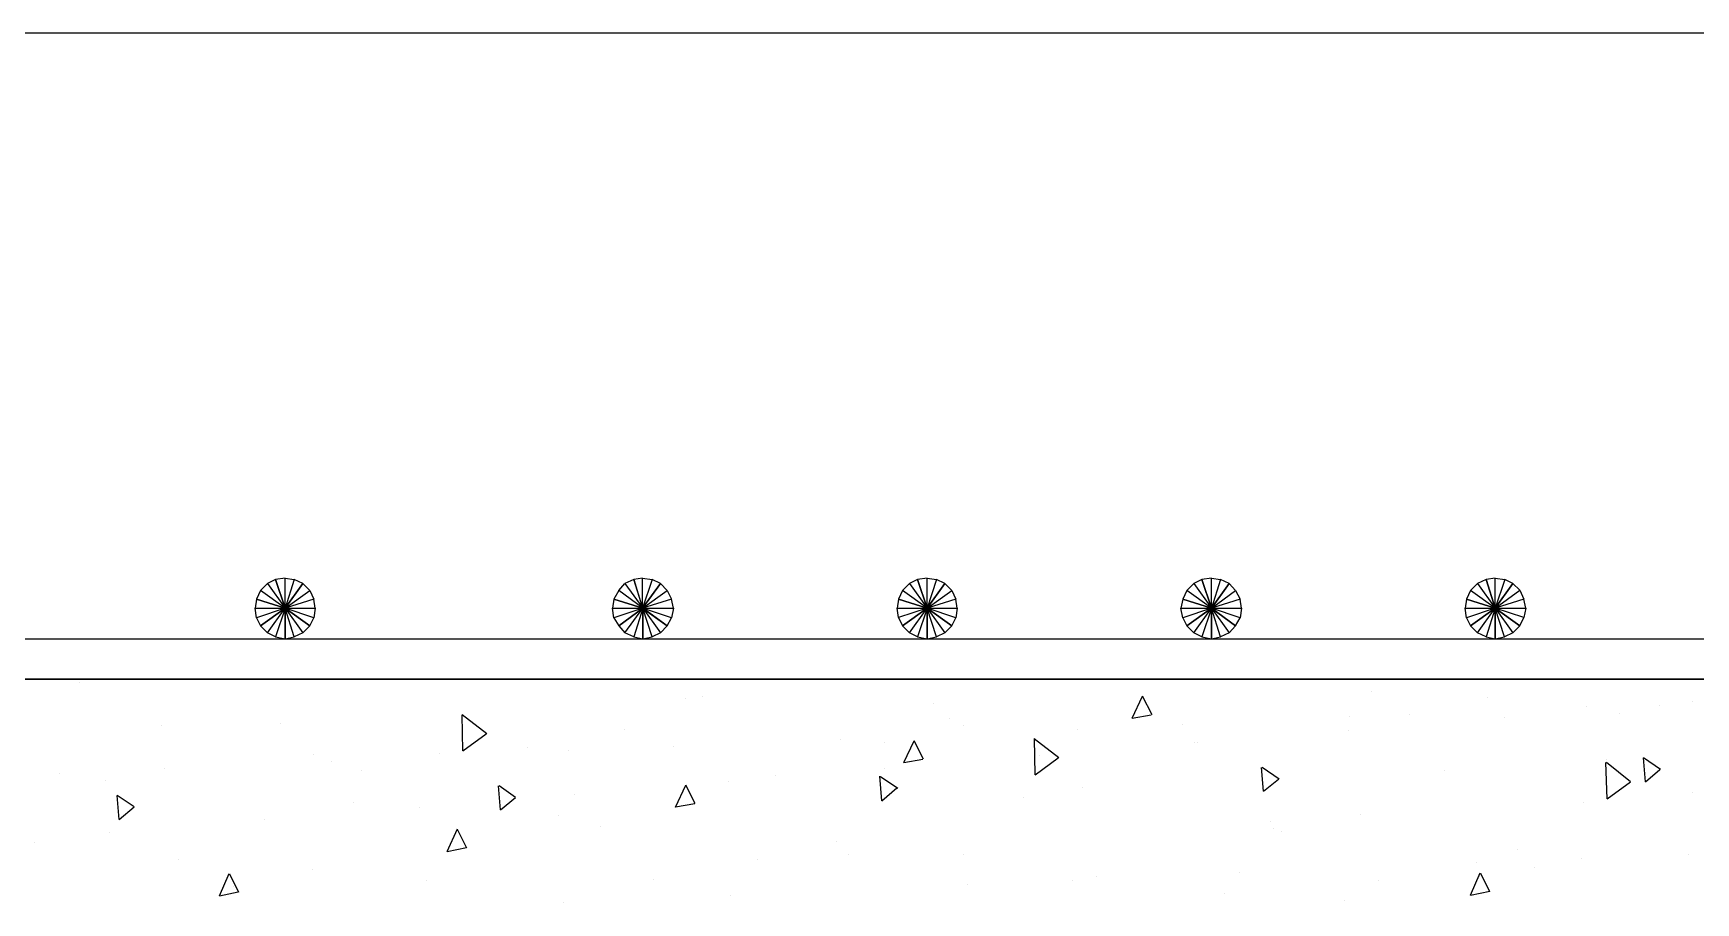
# Model space of a CAD drawing. Header units: millimetres. Extents: x -23396 to 106750, y 116 to 66281.
# Drawn here: x 91189 to 96337, y 58502 to 61195 of the extents above; entities that cross this region are included whole.
import ezdxf

# ---------------------------------------------------------------- set-up
doc = ezdxf.new("R2010")
doc.units = ezdxf.units.MM

# ---------------------------------------------------------------- blocks, each defined once
blk = doc.blocks.new('upn st')
at = {"color": 0}
for p, q in [((7892.818, -941.22), (5442.568, -941.22)), ((6028.068, -1286.24), (6025.498, -1291.71)), ((6028.068, -1286.24), (6025.498, -1291.71)), ((6028.068, -1286.24), (6032.298, -1282.01)), ((6028.068, -1286.24), (6032.298, -1282.01)), ((6043.308, -1297.25), (6028.068, -1286.24)), ((6043.308, -1297.25), (6028.068, -1286.24)), ((6043.308, -1297.25), (6028.068, -1286.24)), ((6043.308, -1297.25), (6028.068, -1286.24)), ((6037.348, -1279.47), (6032.298, -1282.01)), ((6037.348, -1279.47), (6032.298, -1282.01)), ((6032.298, -1282.01), (6043.308, -1297.25)), ((6032.298, -1282.01), (6043.308, -1297.25)), ((6032.298, -1282.01), (6043.308, -1297.25)), ((6032.298, -1282.01), (6043.308, -1297.25)), ((6043.278, -1278.62), (6037.308, -1279.5)), ((6043.278, -1278.62), (6037.308, -1279.5)), ((6037.308, -1279.5), (6043.278, -1297.25)), ((6043.308, -1297.25), (6037.348, -1279.47)), ((6043.308, -1297.25), (6037.348, -1279.47)), ((6043.278, -1297.25), (6043.278, -1278.62)), ((6043.278, -1278.62), (6048.778, -1279.5)), ((6043.278, -1297.25), (6043.278, -1278.62)), ((6043.278, -1297.25), (6043.278, -1278.62)), ((6043.278, -1278.62), (6048.778, -1279.5)), ((6043.278, -1297.25), (6043.278, -1278.62)), ((6048.778, -1279.5), (6043.278, -1297.25)), ((6048.778, -1279.5), (6043.278, -1297.25)), ((6048.778, -1279.5), (6043.278, -1297.25)), ((6048.778, -1279.5), (6043.278, -1297.25)), ((6043.278, -1297.25), (6054.278, -1282.01)), ((6043.278, -1297.25), (6054.278, -1282.01)), ((6054.318, -1282.01), (6043.308, -1297.21)), ((6043.308, -1297.21), (6058.548, -1286.24)), ((6043.308, -1297.21), (6058.548, -1286.24)), ((6043.308, -1297.21), (6058.548, -1286.24)), ((6043.308, -1297.21), (6058.548, -1286.24)), ((6054.278, -1282.01), (6048.778, -1279.5)), ((6054.278, -1282.01), (6048.778, -1279.5)), ((6058.548, -1286.24), (6054.318, -1282.01)), ((6058.548, -1286.24), (6054.318, -1282.01)), ((6058.548, -1286.24), (6061.088, -1291.74)), ((6058.548, -1286.24), (6061.088, -1291.74)), ((6249.858, -1286.24), (6246.898, -1291.78)), ((6249.858, -1286.24), (6246.898, -1291.78)), ((6249.858, -1286.24), (6253.668, -1282.01)), ((6249.858, -1286.24), (6253.668, -1282.01)), ((6264.678, -1297.25), (6249.858, -1286.24)), ((6264.678, -1297.25), (6249.858, -1286.24)), ((6264.678, -1297.25), (6249.858, -1286.24)), ((6264.678, -1297.25), (6249.858, -1286.24)), ((6259.138, -1279.47), (6253.668, -1282.01)), ((6259.138, -1279.47), (6253.668, -1282.01)), ((6253.668, -1282.01), (6264.678, -1297.25)), ((6253.668, -1282.01), (6264.678, -1297.25)), ((6253.668, -1282.01), (6264.678, -1297.25)), ((6253.668, -1282.01), (6264.678, -1297.25)), ((6264.638, -1278.62), (6259.138, -1279.5)), ((6264.638, -1278.62), (6259.138, -1279.5)), ((6264.678, -1297.25), (6259.138, -1279.47)), ((6264.678, -1297.25), (6259.138, -1279.47)), ((6259.138, -1279.5), (6264.638, -1297.28)), ((6264.638, -1297.28), (6264.638, -1278.62)), ((6264.638, -1278.62), (6270.608, -1279.5)), ((6264.638, -1297.28), (6264.638, -1278.62)), ((6264.638, -1297.28), (6264.638, -1278.62)), ((6264.638, -1278.62), (6270.608, -1279.5)), ((6264.638, -1297.28), (6264.638, -1278.62)), ((6270.608, -1279.5), (6264.638, -1297.28)), ((6270.608, -1279.5), (6264.638, -1297.28)), ((6270.608, -1279.5), (6264.638, -1297.28)), ((6270.608, -1279.5), (6264.638, -1297.28)), ((6275.688, -1282.01), (6264.638, -1297.25)), ((6264.638, -1297.28), (6275.648, -1282.01)), ((6264.638, -1297.28), (6275.648, -1282.01)), ((6264.638, -1297.25), (6279.878, -1286.24)), ((6264.638, -1297.25), (6279.878, -1286.24)), ((6264.638, -1297.25), (6279.878, -1286.24)), ((6264.638, -1297.25), (6279.878, -1286.24)), ((6275.648, -1282.01), (6270.608, -1279.5)), ((6275.648, -1282.01), (6270.608, -1279.5)), ((6279.878, -1286.24), (6275.688, -1282.01)), ((6279.878, -1286.24), (6275.688, -1282.01)), ((6279.878, -1286.24), (6282.418, -1291.74)), ((6279.878, -1286.24), (6282.418, -1291.74)), ((6425.578, -1286.24), (6423.038, -1291.71)), ((6425.578, -1286.24), (6423.038, -1291.71)), ((6425.578, -1286.24), (6429.808, -1282.01)), ((6425.578, -1286.24), (6429.808, -1282.01)), ((6440.818, -1297.21), (6425.578, -1286.24)), ((6440.818, -1297.21), (6425.578, -1286.24)), ((6440.818, -1297.21), (6425.578, -1286.24)), ((6440.818, -1297.21), (6425.578, -1286.24)), ((6434.888, -1279.43), (6429.808, -1282.01)), ((6434.888, -1279.43), (6429.808, -1282.01)), ((6429.808, -1282.01), (6440.818, -1297.21)), ((6429.808, -1282.01), (6440.818, -1297.21)), ((6429.808, -1282.01), (6440.818, -1297.21)), ((6429.808, -1282.01), (6440.818, -1297.21)), ((6440.788, -1278.62), (6434.858, -1279.5)), ((6440.788, -1278.62), (6434.858, -1279.5)), ((6434.858, -1279.5), (6440.788, -1297.25)), ((6440.818, -1297.21), (6434.888, -1279.43)), ((6440.818, -1297.21), (6434.888, -1279.43)), ((6440.788, -1297.25), (6440.788, -1278.62)), ((6440.788, -1278.62), (6446.708, -1279.5)), ((6440.788, -1297.25), (6440.788, -1278.62)), ((6440.788, -1297.25), (6440.788, -1278.62)), ((6440.788, -1278.62), (6446.708, -1279.5)), ((6440.788, -1297.25), (6440.788, -1278.62)), ((6446.708, -1279.5), (6440.788, -1297.25)), ((6446.708, -1279.5), (6440.788, -1297.25)), ((6446.708, -1279.5), (6440.788, -1297.25)), ((6446.708, -1279.5), (6440.788, -1297.25)), ((6440.788, -1297.25), (6451.788, -1282.01)), ((6440.788, -1297.25), (6451.788, -1282.01)), ((6451.828, -1281.97), (6440.818, -1297.25)), ((6440.818, -1297.25), (6456.028, -1286.24)), ((6440.818, -1297.25), (6456.028, -1286.24)), ((6440.818, -1297.25), (6456.028, -1286.24)), ((6440.818, -1297.25), (6456.028, -1286.24)), ((6451.788, -1282.01), (6446.708, -1279.5)), ((6451.788, -1282.01), (6446.708, -1279.5)), ((6456.028, -1286.24), (6451.828, -1281.97)), ((6456.028, -1286.24), (6451.828, -1281.97)), ((6456.028, -1286.24), (6458.598, -1291.71)), ((6456.028, -1286.24), (6458.598, -1291.71)), ((6601.648, -1286.28), (6599.108, -1291.78)), ((6601.648, -1286.28), (6599.108, -1291.78)), ((6601.648, -1286.28), (6605.888, -1282.01)), ((6601.648, -1286.28), (6605.888, -1282.01)), ((6616.888, -1297.25), (6601.648, -1286.28)), ((6616.888, -1297.25), (6601.648, -1286.28)), ((6616.888, -1297.25), (6601.648, -1286.28)), ((6616.888, -1297.25), (6601.648, -1286.28)), ((6610.968, -1279.5), (6605.888, -1282.01)), ((6610.968, -1279.5), (6605.888, -1282.01)), ((6605.888, -1282.01), (6616.888, -1297.25)), ((6605.888, -1282.01), (6616.888, -1297.25)), ((6605.888, -1282.01), (6616.888, -1297.25)), ((6605.888, -1282.01), (6616.888, -1297.25)), ((6616.888, -1297.25), (6610.968, -1279.5)), ((6616.888, -1297.25), (6610.968, -1279.5)), ((6616.888, -1278.62), (6610.998, -1279.43)), ((6616.888, -1278.62), (6610.998, -1279.43)), ((6610.998, -1279.43), (6616.888, -1297.25)), ((6616.888, -1297.25), (6616.888, -1278.62)), ((6616.888, -1278.62), (6622.428, -1279.43)), ((6616.888, -1297.25), (6616.888, -1278.62)), ((6616.888, -1297.25), (6616.888, -1278.62)), ((6616.888, -1278.62), (6622.428, -1279.43)), ((6616.888, -1297.25), (6616.888, -1278.62)), ((6622.428, -1279.43), (6616.888, -1297.25)), ((6622.428, -1279.43), (6616.888, -1297.25)), ((6622.428, -1279.43), (6616.888, -1297.25)), ((6622.428, -1279.43), (6616.888, -1297.25)), ((6627.898, -1282.01), (6616.888, -1297.25)), ((6616.888, -1297.25), (6627.898, -1282.01)), ((6616.888, -1297.25), (6627.898, -1282.01)), ((6616.888, -1297.25), (6631.708, -1286.28)), ((6616.888, -1297.25), (6631.708, -1286.28)), ((6616.888, -1297.25), (6631.708, -1286.28)), ((6616.888, -1297.25), (6631.708, -1286.28)), ((6627.898, -1282.01), (6622.428, -1279.43)), ((6627.898, -1282.01), (6622.428, -1279.43)), ((6631.708, -1286.28), (6627.898, -1282.01)), ((6631.708, -1286.28), (6627.898, -1282.01)), ((6631.708, -1286.28), (6634.638, -1291.74)), ((6631.708, -1286.28), (6634.638, -1291.74)), ((6777.298, -1286.24), (6774.798, -1291.78)), ((6777.298, -1286.24), (6774.798, -1291.78)), ((6777.298, -1286.24), (6781.568, -1282.04)), ((6777.298, -1286.24), (6781.568, -1282.04)), ((6792.538, -1297.28), (6777.298, -1286.24)), ((6792.538, -1297.28), (6777.298, -1286.24)), ((6792.538, -1297.28), (6777.298, -1286.24)), ((6792.538, -1297.28), (6777.298, -1286.24)), ((6787.038, -1279.47), (6781.568, -1282.04)), ((6787.038, -1279.47), (6781.568, -1282.04)), ((6781.568, -1282.04), (6792.538, -1297.28)), ((6781.568, -1282.04), (6792.538, -1297.28)), ((6781.568, -1282.04), (6792.538, -1297.28)), ((6781.568, -1282.04), (6792.538, -1297.28)), ((6792.538, -1297.28), (6787.038, -1279.47)), ((6792.538, -1297.28), (6787.038, -1279.47)), ((6792.578, -1278.62), (6787.108, -1279.47)), ((6792.578, -1278.62), (6787.108, -1279.47)), ((6787.108, -1279.47), (6792.578, -1297.21)), ((6792.578, -1297.21), (6792.578, -1278.62)), ((6792.578, -1278.62), (6798.538, -1279.47)), ((6792.578, -1297.21), (6792.578, -1278.62)), ((6792.578, -1297.21), (6792.578, -1278.62)), ((6792.578, -1278.62), (6798.538, -1279.47)), ((6792.578, -1297.21), (6792.578, -1278.62)), ((6798.538, -1279.47), (6792.578, -1297.21)), ((6798.538, -1279.47), (6792.578, -1297.21)), ((6798.538, -1279.47), (6792.578, -1297.21)), ((6798.538, -1279.47), (6792.578, -1297.21)), ((6792.578, -1297.21), (6803.578, -1282.01)), ((6792.578, -1297.21), (6803.578, -1282.01)), ((6803.618, -1282.01), (6792.608, -1297.25)), ((6792.608, -1297.25), (6807.848, -1286.21)), ((6792.608, -1297.25), (6807.848, -1286.21)), ((6792.608, -1297.25), (6807.848, -1286.21)), ((6792.608, -1297.25), (6807.848, -1286.21)), ((6803.578, -1282.01), (6798.538, -1279.47)), ((6803.578, -1282.01), (6798.538, -1279.47)), ((6807.848, -1286.21), (6803.618, -1282.01)), ((6807.848, -1286.21), (6803.618, -1282.01)), ((6807.848, -1286.21), (6810.388, -1291.74)), ((6807.848, -1286.21), (6810.388, -1291.74)), ((6025.498, -1291.71), (6024.648, -1297.25)), ((6025.498, -1291.71), (6024.648, -1297.25)), ((6025.498, -1291.71), (6043.308, -1297.25)), ((6043.308, -1297.25), (6025.498, -1291.71)), ((6043.308, -1297.25), (6025.498, -1291.71)), ((6061.088, -1291.74), (6043.308, -1297.21)), ((6061.088, -1291.74), (6043.308, -1297.21)), ((6061.088, -1291.74), (6043.308, -1297.21)), ((6061.088, -1291.74), (6043.308, -1297.21)), ((6061.938, -1297.21), (6061.088, -1291.74)), ((6061.938, -1297.21), (6061.088, -1291.74)), ((6246.898, -1291.78), (6246.048, -1297.25)), ((6246.898, -1291.78), (6246.048, -1297.25)), ((6246.898, -1291.78), (6264.678, -1297.25)), ((6264.678, -1297.25), (6246.898, -1291.78)), ((6264.678, -1297.25), (6246.898, -1291.78)), ((6282.418, -1291.74), (6264.638, -1297.25)), ((6282.418, -1291.74), (6264.638, -1297.25)), ((6282.418, -1291.74), (6264.638, -1297.25)), ((6282.418, -1291.74), (6264.638, -1297.25)), ((6283.688, -1297.25), (6282.418, -1291.74)), ((6283.688, -1297.25), (6282.418, -1291.74)), ((6423.038, -1291.71), (6422.188, -1297.21)), ((6423.038, -1291.71), (6422.188, -1297.21)), ((6423.038, -1291.71), (6440.818, -1297.21)), ((6440.818, -1297.21), (6423.038, -1291.71)), ((6440.818, -1297.21), (6423.038, -1291.71)), ((6458.598, -1291.71), (6440.818, -1297.25)), ((6458.598, -1291.71), (6440.818, -1297.25)), ((6458.598, -1291.71), (6440.818, -1297.25)), ((6458.598, -1291.71), (6440.818, -1297.25)), ((6459.448, -1297.25), (6458.598, -1291.71)), ((6459.448, -1297.25), (6458.598, -1291.71)), ((6599.108, -1291.78), (6597.838, -1297.25)), ((6599.108, -1291.78), (6597.838, -1297.25)), ((6599.108, -1291.78), (6616.888, -1297.25)), ((6616.888, -1297.25), (6599.108, -1291.78)), ((6616.888, -1297.25), (6599.108, -1291.78)), ((6634.638, -1291.74), (6616.888, -1297.25)), ((6634.638, -1291.74), (6616.888, -1297.25)), ((6634.638, -1291.74), (6616.888, -1297.25)), ((6634.638, -1291.74), (6616.888, -1297.25)), ((6635.518, -1297.25), (6634.638, -1291.74)), ((6635.518, -1297.25), (6634.638, -1291.74)), ((6774.798, -1291.78), (6773.948, -1297.28)), ((6774.798, -1291.78), (6773.948, -1297.28)), ((6774.798, -1291.78), (6792.538, -1297.28)), ((6792.538, -1297.28), (6774.798, -1291.78)), ((6792.538, -1297.28), (6774.798, -1291.78)), ((6810.388, -1291.74), (6792.608, -1297.25)), ((6810.388, -1291.74), (6792.608, -1297.25)), ((6810.388, -1291.74), (6792.608, -1297.25)), ((6810.388, -1291.74), (6792.608, -1297.25)), ((6811.628, -1297.25), (6810.388, -1291.74)), ((6811.628, -1297.25), (6810.388, -1291.74)), ((6024.648, -1297.25), (6043.308, -1297.25)), ((6024.648, -1297.25), (6043.308, -1297.25)), ((6025.498, -1303.17), (6024.648, -1297.25)), ((6024.648, -1297.25), (6043.308, -1297.25)), ((6024.648, -1297.25), (6043.308, -1297.25)), ((6025.498, -1303.17), (6024.648, -1297.25)), ((6043.308, -1297.25), (6025.498, -1303.17)), ((6043.308, -1297.25), (6025.498, -1303.17)), ((6043.308, -1297.25), (6025.498, -1303.17)), ((6043.308, -1297.25), (6025.498, -1303.17)), ((6025.498, -1303.17), (6028.068, -1308.22)), ((6025.498, -1303.17), (6028.068, -1308.22)), ((6028.068, -1308.22), (6043.308, -1297.25)), ((6043.308, -1297.25), (6028.068, -1308.22)), ((6043.308, -1297.25), (6028.068, -1308.22)), ((6032.298, -1312.45), (6043.308, -1297.25)), ((6032.298, -1312.45), (6043.308, -1297.25)), ((6032.298, -1312.45), (6043.308, -1297.25)), ((6032.298, -1312.45), (6043.308, -1297.25)), ((6043.308, -1297.25), (6037.348, -1315.03)), ((6043.308, -1297.25), (6037.348, -1315.03)), ((6043.308, -1297.25), (6037.348, -1315.03)), ((6043.308, -1297.25), (6037.348, -1315.03)), ((6043.308, -1297.21), (6061.938, -1297.21)), ((6043.308, -1297.21), (6061.938, -1297.21)), ((6061.088, -1303.17), (6043.308, -1297.21)), ((6043.308, -1297.21), (6058.548, -1308.25)), ((6061.088, -1303.17), (6043.308, -1297.21)), ((6043.308, -1297.21), (6061.938, -1297.21)), ((6061.088, -1303.17), (6043.308, -1297.21)), ((6043.308, -1297.21), (6058.548, -1308.25)), ((6061.088, -1303.17), (6043.308, -1297.21)), ((6043.308, -1297.21), (6061.938, -1297.21)), ((6043.308, -1316.3), (6043.308, -1297.25)), ((6048.778, -1315.03), (6043.308, -1297.25)), ((6043.308, -1297.25), (6043.308, -1316.3)), ((6048.778, -1315.03), (6043.308, -1297.25)), ((6043.308, -1297.25), (6054.278, -1312.45)), ((6043.308, -1297.25), (6054.278, -1312.45)), ((6048.778, -1315.03), (6043.308, -1297.25)), ((6043.308, -1297.25), (6043.308, -1316.3)), ((6048.778, -1315.03), (6043.308, -1297.25)), ((6043.308, -1297.25), (6054.278, -1312.45)), ((6043.308, -1297.25), (6054.278, -1312.45)), ((6058.518, -1308.25), (6043.308, -1297.25)), ((6058.548, -1308.25), (6061.088, -1303.17)), ((6058.548, -1308.25), (6061.088, -1303.17)), ((6061.938, -1297.21), (6061.088, -1303.17)), ((6246.048, -1297.25), (6264.678, -1297.25)), ((6246.048, -1297.25), (6264.678, -1297.25)), ((6246.898, -1303.17), (6246.048, -1297.25)), ((6246.048, -1297.25), (6264.678, -1297.25)), ((6246.048, -1297.25), (6264.678, -1297.25)), ((6246.898, -1303.17), (6246.048, -1297.25)), ((6264.678, -1297.25), (6246.898, -1303.17)), ((6264.678, -1297.25), (6246.898, -1303.17)), ((6264.678, -1297.25), (6246.898, -1303.17)), ((6264.678, -1297.25), (6246.898, -1303.17)), ((6246.898, -1303.17), (6249.858, -1308.25)), ((6246.898, -1303.17), (6249.858, -1308.25)), ((6249.858, -1308.25), (6264.678, -1297.25)), ((6264.678, -1297.25), (6249.858, -1308.25)), ((6264.678, -1297.25), (6249.858, -1308.25)), ((6253.668, -1312.49), (6264.678, -1297.25)), ((6253.668, -1312.49), (6264.678, -1297.25)), ((6253.668, -1312.49), (6264.678, -1297.25)), ((6253.668, -1312.49), (6264.678, -1297.25)), ((6264.678, -1297.25), (6259.138, -1315.03)), ((6264.678, -1297.25), (6259.138, -1315.03)), ((6264.678, -1297.25), (6259.138, -1315.03)), ((6264.678, -1297.25), (6259.138, -1315.03)), ((6264.638, -1297.25), (6283.688, -1297.25)), ((6264.638, -1297.25), (6283.688, -1297.25)), ((6282.418, -1303.17), (6264.638, -1297.25)), ((6264.638, -1297.25), (6279.878, -1308.29)), ((6282.418, -1303.17), (6264.638, -1297.25)), ((6264.638, -1297.25), (6283.688, -1297.25)), ((6282.418, -1303.17), (6264.638, -1297.25)), ((6264.638, -1297.25), (6279.878, -1308.29)), ((6282.418, -1303.17), (6264.638, -1297.25)), ((6264.638, -1297.25), (6283.688, -1297.25)), ((6264.678, -1316.3), (6264.678, -1297.25)), ((6270.608, -1315.03), (6264.678, -1297.25)), ((6264.678, -1297.25), (6264.678, -1316.3)), ((6270.608, -1315.03), (6264.678, -1297.25)), ((6264.678, -1297.25), (6275.648, -1312.49)), ((6264.678, -1297.25), (6275.648, -1312.49)), ((6270.608, -1315.03), (6264.678, -1297.25)), ((6264.678, -1297.25), (6264.678, -1316.3)), ((6270.608, -1315.03), (6264.678, -1297.25)), ((6264.678, -1297.25), (6275.648, -1312.49)), ((6264.678, -1297.25), (6275.648, -1312.49)), ((6279.918, -1308.25), (6264.678, -1297.25)), ((6279.878, -1308.29), (6282.418, -1303.17)), ((6279.878, -1308.29), (6282.418, -1303.17)), ((6283.688, -1297.25), (6282.418, -1303.17)), ((6422.188, -1297.21), (6440.818, -1297.21)), ((6422.188, -1297.21), (6440.818, -1297.21)), ((6423.038, -1303.14), (6422.188, -1297.21)), ((6422.188, -1297.21), (6440.818, -1297.21)), ((6422.188, -1297.21), (6440.818, -1297.21)), ((6423.038, -1303.14), (6422.188, -1297.21)), ((6440.818, -1297.21), (6423.038, -1303.14)), ((6440.818, -1297.21), (6423.038, -1303.14)), ((6440.818, -1297.21), (6423.038, -1303.14)), ((6440.818, -1297.21), (6423.038, -1303.14)), ((6423.038, -1303.14), (6425.578, -1308.25)), ((6423.038, -1303.14), (6425.578, -1308.25)), ((6425.578, -1308.25), (6440.818, -1297.21)), ((6440.818, -1297.21), (6425.578, -1308.25)), ((6440.818, -1297.21), (6425.578, -1308.25)), ((6429.808, -1312.49), (6440.818, -1297.21)), ((6429.808, -1312.49), (6440.818, -1297.21)), ((6429.808, -1312.49), (6440.818, -1297.21)), ((6429.808, -1312.49), (6440.818, -1297.21)), ((6440.818, -1297.21), (6434.888, -1315.03)), ((6440.818, -1297.21), (6434.888, -1315.03)), ((6440.818, -1297.21), (6434.888, -1315.03)), ((6440.818, -1297.21), (6434.888, -1315.03)), ((6446.708, -1314.99), (6440.788, -1297.21)), ((6440.788, -1297.21), (6440.788, -1316.3)), ((6446.708, -1314.99), (6440.788, -1297.21)), ((6440.788, -1297.21), (6451.788, -1312.49)), ((6440.788, -1297.21), (6451.788, -1312.49)), ((6446.708, -1314.99), (6440.788, -1297.21)), ((6440.788, -1297.21), (6440.788, -1316.3)), ((6446.708, -1314.99), (6440.788, -1297.21)), ((6440.788, -1297.21), (6451.788, -1312.49)), ((6440.788, -1297.21), (6451.788, -1312.49)), ((6456.058, -1308.22), (6440.788, -1297.21)), ((6440.818, -1316.3), (6440.818, -1297.21)), ((6440.818, -1297.25), (6459.448, -1297.25)), ((6440.818, -1297.25), (6459.448, -1297.25)), ((6458.598, -1303.17), (6440.818, -1297.25)), ((6440.818, -1297.25), (6456.028, -1308.22)), ((6458.598, -1303.17), (6440.818, -1297.25)), ((6440.818, -1297.25), (6459.448, -1297.25)), ((6458.598, -1303.17), (6440.818, -1297.25)), ((6440.818, -1297.25), (6456.028, -1308.22)), ((6458.598, -1303.17), (6440.818, -1297.25)), ((6440.818, -1297.25), (6459.448, -1297.25)), ((6456.028, -1308.22), (6458.598, -1303.17)), ((6456.028, -1308.22), (6458.598, -1303.17)), ((6459.448, -1297.25), (6458.598, -1303.17)), ((6597.838, -1297.25), (6616.888, -1297.25)), ((6597.838, -1297.25), (6616.888, -1297.25)), ((6599.108, -1303.17), (6597.838, -1297.25)), ((6597.838, -1297.25), (6616.888, -1297.25)), ((6597.838, -1297.25), (6616.888, -1297.25)), ((6599.108, -1303.17), (6597.838, -1297.25)), ((6616.888, -1297.25), (6599.108, -1303.17)), ((6616.888, -1297.25), (6599.108, -1303.17)), ((6616.888, -1297.25), (6599.108, -1303.17)), ((6616.888, -1297.25), (6599.108, -1303.17)), ((6599.108, -1303.17), (6601.648, -1308.25)), ((6599.108, -1303.17), (6601.648, -1308.25)), ((6601.648, -1308.25), (6616.888, -1297.25)), ((6616.888, -1297.25), (6601.648, -1308.25)), ((6616.888, -1297.25), (6601.648, -1308.25)), ((6605.888, -1312.49), (6616.888, -1297.25)), ((6605.888, -1312.49), (6616.888, -1297.25)), ((6605.888, -1312.49), (6616.888, -1297.25)), ((6605.888, -1312.49), (6616.888, -1297.25)), ((6616.888, -1297.25), (6610.968, -1315.03)), ((6616.888, -1297.25), (6610.968, -1315.03)), ((6616.888, -1297.25), (6610.968, -1315.03)), ((6616.888, -1297.25), (6610.968, -1315.03)), ((6616.888, -1297.25), (6635.518, -1297.25)), ((6616.888, -1297.25), (6635.518, -1297.25)), ((6616.888, -1316.3), (6616.888, -1297.25)), ((6634.638, -1303.17), (6616.888, -1297.25)), ((6616.888, -1297.25), (6631.708, -1308.29)), ((6634.638, -1303.17), (6616.888, -1297.25)), ((6616.888, -1297.25), (6635.518, -1297.25)), ((6634.638, -1303.17), (6616.888, -1297.25)), ((6616.888, -1297.25), (6631.708, -1308.29)), ((6634.638, -1303.17), (6616.888, -1297.25)), ((6616.888, -1297.25), (6635.518, -1297.25)), ((6622.428, -1315.03), (6616.928, -1297.25)), ((6616.928, -1297.25), (6616.928, -1316.3)), ((6622.428, -1315.03), (6616.928, -1297.25)), ((6616.928, -1297.25), (6627.898, -1312.49)), ((6616.928, -1297.25), (6627.898, -1312.49)), ((6622.428, -1315.03), (6616.928, -1297.25)), ((6616.928, -1297.25), (6616.928, -1316.3)), ((6622.428, -1315.03), (6616.928, -1297.25)), ((6616.928, -1297.25), (6627.898, -1312.49)), ((6616.928, -1297.25), (6627.898, -1312.49)), ((6631.708, -1308.25), (6616.928, -1297.25)), ((6631.708, -1308.29), (6634.638, -1303.17)), ((6631.708, -1308.29), (6634.638, -1303.17)), ((6635.518, -1297.25), (6634.638, -1303.17)), ((6773.948, -1297.28), (6792.538, -1297.28)), ((6773.948, -1297.28), (6792.538, -1297.28)), ((6774.798, -1303.17), (6773.948, -1297.28)), ((6773.948, -1297.28), (6792.538, -1297.28)), ((6773.948, -1297.28), (6792.538, -1297.28)), ((6774.798, -1303.17), (6773.948, -1297.28)), ((6792.538, -1297.28), (6774.798, -1303.17)), ((6792.538, -1297.28), (6774.798, -1303.17)), ((6792.538, -1297.28), (6774.798, -1303.17)), ((6792.538, -1297.28), (6774.798, -1303.17)), ((6774.798, -1303.17), (6777.298, -1308.29)), ((6774.798, -1303.17), (6777.298, -1308.29)), ((6777.298, -1308.29), (6792.538, -1297.28)), ((6792.538, -1297.28), (6777.298, -1308.29)), ((6792.538, -1297.28), (6777.298, -1308.29)), ((6781.568, -1312.49), (6792.538, -1297.28)), ((6781.568, -1312.49), (6792.538, -1297.28)), ((6781.568, -1312.49), (6792.538, -1297.28)), ((6781.568, -1312.49), (6792.538, -1297.28)), ((6792.538, -1297.28), (6787.038, -1315.06)), ((6792.538, -1297.28), (6787.038, -1315.06)), ((6792.538, -1297.28), (6787.038, -1315.06)), ((6792.538, -1297.28), (6787.038, -1315.06)), ((6798.468, -1315.03), (6792.538, -1297.25)), ((6792.538, -1297.25), (6792.538, -1316.3)), ((6798.468, -1315.03), (6792.538, -1297.25)), ((6792.538, -1297.25), (6803.578, -1312.52)), ((6792.538, -1297.25), (6803.578, -1312.52)), ((6798.468, -1315.03), (6792.538, -1297.25)), ((6792.538, -1297.25), (6792.538, -1316.3)), ((6798.468, -1315.03), (6792.538, -1297.25)), ((6792.538, -1297.25), (6803.578, -1312.52)), ((6792.538, -1297.25), (6803.578, -1312.52)), ((6807.778, -1308.29), (6792.538, -1297.25)), ((6792.538, -1316.33), (6792.538, -1297.28)), ((6792.608, -1297.25), (6811.628, -1297.25)), ((6792.608, -1297.25), (6811.628, -1297.25)), ((6810.388, -1303.14), (6792.608, -1297.25)), ((6792.608, -1297.25), (6807.848, -1308.25)), ((6810.388, -1303.14), (6792.608, -1297.25)), ((6792.608, -1297.25), (6811.628, -1297.25)), ((6810.388, -1303.14), (6792.608, -1297.25)), ((6792.608, -1297.25), (6807.848, -1308.25)), ((6810.388, -1303.14), (6792.608, -1297.25)), ((6792.608, -1297.25), (6811.628, -1297.25)), ((6807.848, -1308.25), (6810.388, -1303.14)), ((6807.848, -1308.25), (6810.388, -1303.14)), ((6811.628, -1297.25), (6810.388, -1303.14)), ((5467.968, -1316.26), (7867.878, -1316.26)), ((6028.068, -1308.22), (6032.298, -1312.45)), ((6028.068, -1308.22), (6032.298, -1312.45)), ((6037.348, -1315.03), (6032.298, -1312.45)), ((6037.348, -1315.03), (6032.298, -1312.45)), ((6037.348, -1315.03), (6043.308, -1316.3)), ((6037.348, -1315.03), (6043.308, -1316.3)), ((6043.308, -1316.3), (6048.778, -1315.03)), ((6043.308, -1316.3), (6048.778, -1315.03)), ((6054.278, -1312.45), (6048.778, -1315.03)), ((6054.278, -1312.45), (6048.778, -1315.03)), ((6054.278, -1312.45), (6058.518, -1308.25)), ((6054.278, -1312.45), (6058.518, -1308.25)), ((6249.858, -1308.25), (6253.668, -1312.49)), ((6249.858, -1308.25), (6253.668, -1312.49)), ((6259.138, -1315.03), (6253.668, -1312.49)), ((6259.138, -1315.03), (6253.668, -1312.49)), ((6259.138, -1315.03), (6264.678, -1316.3)), ((6259.138, -1315.03), (6264.678, -1316.3)), ((6264.678, -1316.3), (6270.608, -1315.03)), ((6264.678, -1316.3), (6270.608, -1315.03)), ((6275.648, -1312.49), (6270.608, -1315.03)), ((6275.648, -1312.49), (6270.608, -1315.03)), ((6275.648, -1312.49), (6279.918, -1308.25)), ((6275.648, -1312.49), (6279.918, -1308.25)), ((6425.578, -1308.25), (6429.808, -1312.49)), ((6425.578, -1308.25), (6429.808, -1312.49)), ((6434.888, -1315.03), (6429.808, -1312.49)), ((6434.888, -1315.03), (6429.808, -1312.49)), ((6434.888, -1315.03), (6440.818, -1316.3)), ((6434.888, -1315.03), (6440.818, -1316.3)), ((6440.788, -1316.3), (6446.708, -1314.99)), ((6440.788, -1316.3), (6446.708, -1314.99)), ((6451.788, -1312.49), (6446.708, -1314.99)), ((6451.788, -1312.49), (6446.708, -1314.99)), ((6451.788, -1312.49), (6456.058, -1308.22)), ((6451.788, -1312.49), (6456.058, -1308.22)), ((6601.648, -1308.25), (6605.888, -1312.49)), ((6601.648, -1308.25), (6605.888, -1312.49)), ((6610.968, -1315.03), (6605.888, -1312.49)), ((6610.968, -1315.03), (6605.888, -1312.49)), ((6610.968, -1315.03), (6616.888, -1316.3)), ((6610.968, -1315.03), (6616.888, -1316.3)), ((6616.928, -1316.3), (6622.428, -1315.03)), ((6616.928, -1316.3), (6622.428, -1315.03)), ((6627.898, -1312.49), (6622.428, -1315.03)), ((6627.898, -1312.49), (6622.428, -1315.03)), ((6627.898, -1312.49), (6631.708, -1308.25)), ((6627.898, -1312.49), (6631.708, -1308.25)), ((6777.298, -1308.29), (6781.568, -1312.49)), ((6777.298, -1308.29), (6781.568, -1312.49)), ((6787.038, -1315.06), (6781.568, -1312.49)), ((6787.038, -1315.06), (6781.568, -1312.49)), ((6787.038, -1315.06), (6792.538, -1316.33)), ((6787.038, -1315.06), (6792.538, -1316.33)), ((6792.538, -1316.3), (6798.468, -1315.03)), ((6792.538, -1316.3), (6798.468, -1315.03)), ((6803.578, -1312.52), (6798.468, -1315.03)), ((6803.578, -1312.52), (6798.468, -1315.03)), ((6803.578, -1312.52), (6807.778, -1308.29)), ((6803.578, -1312.52), (6807.778, -1308.29)), ((8017.698, -1341.27), (5317.678, -1341.27)), ((5442.568, -1341.27), (7892.818, -1341.27)), ((5915.888, -1343.39), (5915.888, -1343.39)), ((6291.348, -1353.09), (6291.348, -1353.09)), ((6301.538, -1351.82), (6301.538, -1351.82)), ((6445.018, -1356.51), (6445.018, -1356.51)), ((6567.788, -1365.4), (6574.168, -1351.82)), ((6580.098, -1363.29), (6574.168, -1351.86)), ((6715.948, -1348.89), (6715.948, -1348.89)), ((6787.878, -1352.7), (6787.878, -1352.7)), ((6849.298, -1358.17), (6849.298, -1358.17)), ((6894.138, -1357.36), (6894.138, -1357.36)), ((6914.528, -1355.24), (6914.528, -1355.24)), ((6040.308, -1368.83), (6040.308, -1368.83)), ((6153.338, -1385.72), (6152.918, -1363.29)), ((6168.188, -1375.11), (6152.948, -1363.29)), ((6454.788, -1365.4), (6454.788, -1365.4)), ((6567.748, -1365.4), (6579.598, -1363.29)), ((6599.108, -1369.21), (6599.108, -1369.21)), ((6702.368, -1364.56), (6702.368, -1364.56)), ((6739.238, -1363.29), (6739.238, -1363.29)), ((6798.078, -1364.98), (6798.078, -1364.98)), ((6869.618, -1362.48), (6869.618, -1362.48)), ((5966.648, -1370.06), (5966.648, -1370.06)), ((6153.338, -1385.72), (6167.738, -1375.18)), ((6253.208, -1372.18), (6253.208, -1372.18)), ((6387.448, -1378.53), (6387.448, -1378.53)), ((6426.428, -1392.92), (6432.738, -1379.37)), ((6438.668, -1390.8), (6432.778, -1379.37)), ((6463.648, -1369.67), (6463.648, -1369.67)), ((6522.448, -1389.99), (6507.208, -1378.14)), ((6507.668, -1400.51), (6507.278, -1378.07)), ((6533.918, -1372.18), (6533.918, -1372.18)), ((6701.978, -1372.99), (6701.978, -1372.99)), ((6061.058, -1387.84), (6061.058, -1387.84)), ((6138.978, -1386.99), (6138.978, -1386.99)), ((6193.558, -1383.61), (6193.558, -1383.61)), ((6218.958, -1385.72), (6218.958, -1385.72)), ((6283.688, -1382.8), (6283.688, -1382.8)), ((6414.538, -1380.68), (6414.538, -1380.68)), ((6510.208, -1388.65), (6510.208, -1388.65)), ((6606.308, -1380.68), (6606.308, -1380.68)), ((6608.428, -1380.68), (6608.428, -1380.68)), ((5903.578, -1399.73), (5903.578, -1399.73)), ((5968.348, -1396.73), (5968.348, -1396.73)), ((6072.028, -1392.07), (6072.028, -1392.07)), ((6090.268, -1397.58), (6090.268, -1397.58)), ((6414.118, -1396.73), (6414.118, -1396.73)), ((6426.358, -1392.92), (6438.208, -1390.8)), ((6507.668, -1400.54), (6522.068, -1389.96)), ((6649.068, -1410.67), (6647.798, -1395.88)), ((6658.798, -1403.08), (6648.218, -1395.88)), ((6761.278, -1397.54), (6761.278, -1397.54)), ((6861.998, -1415.36), (6861.158, -1392.92)), ((6861.538, -1391.23), (6861.538, -1391.23)), ((6876.398, -1404.77), (6861.578, -1392.92)), ((6885.708, -1404.77), (6884.438, -1389.96)), ((6895.018, -1397.15), (6884.438, -1389.99)), ((6885.738, -1404.74), (6894.628, -1397.12)), ((5931.968, -1403.93), (5931.968, -1403.93)), ((6176.628, -1422.13), (6175.358, -1407.31)), ((6185.938, -1414.51), (6175.778, -1407.28)), ((6284.998, -1420.44), (6291.348, -1406.89)), ((6297.278, -1418.32), (6291.348, -1406.89)), ((6318.048, -1404.74), (6318.048, -1404.74)), ((6346.808, -1401), (6346.808, -1401)), ((6412.848, -1416.59), (6411.578, -1401.35)), ((6422.578, -1409.01), (6411.958, -1401.81)), ((6412.848, -1416.59), (6422.158, -1408.58)), ((6537.308, -1408.2), (6537.308, -1408.2)), ((6649.068, -1410.67), (6658.408, -1403.08)), ((6861.998, -1415.39), (6876.398, -1404.77)), ((5949.718, -1420.4), (5939.138, -1413.24)), ((5940.408, -1428.06), (5939.168, -1413.24)), ((5940.438, -1428.06), (5949.718, -1420.4)), ((6085.608, -1417.47), (6085.608, -1417.47)), ((6126.278, -1420.44), (6126.278, -1420.44)), ((6176.628, -1422.1), (6185.938, -1414.51)), ((6222.348, -1412.39), (6222.348, -1412.39)), ((6285.028, -1420.4), (6296.888, -1418.32)), ((6500.478, -1414.51), (6500.478, -1414.51)), ((6847.568, -1417.9), (6847.568, -1417.9)), ((6914.918, -1411.12), (6914.918, -1411.12)), ((6030.578, -1428.06), (6030.578, -1428.06)), ((6212.638, -1425.52), (6212.638, -1425.52)), ((6653.758, -1429.29), (6653.758, -1429.29)), ((6709.178, -1425.09), (6709.178, -1425.09)), ((5934.508, -1436.1), (5934.508, -1436.1)), ((6143.608, -1447.95), (6149.958, -1433.95)), ((6155.878, -1445.84), (6149.958, -1434.41)), ((6238.858, -1432.71), (6238.858, -1432.71)), ((6655.418, -1433.56), (6655.418, -1433.56)), ((6660.458, -1435.71), (6660.458, -1435.71)), ((5887.908, -1442.42), (5887.908, -1442.42)), ((6143.638, -1447.95), (6155.488, -1445.38)), ((6384.908, -1442.03), (6384.908, -1442.03)), ((6392.098, -1449.65), (6392.098, -1449.65)), ((6463.648, -1449.65), (6463.648, -1449.65)), ((6806.508, -1446.72), (6806.508, -1446.72)), ((6912.378, -1450.07), (6912.378, -1450.07)), ((5977.238, -1452.61), (5977.238, -1452.61)), ((6002.638, -1475.47), (6008.558, -1461.54)), ((6014.488, -1473.32), (6008.988, -1461.92)), ((6060.208, -1458.96), (6060.208, -1458.96)), ((6335.798, -1453.03), (6335.798, -1453.03)), ((6634.248, -1461.08), (6634.248, -1461.08)), ((6777.298, -1475.05), (6783.228, -1461.08)), ((6781.178, -1454.73), (6781.178, -1454.73)), ((6789.218, -1472.9), (6783.718, -1461.5)), ((6816.708, -1458.15), (6816.708, -1458.15)), ((6845.918, -1452.15), (6845.918, -1452.15)), ((6011.558, -1469.93), (6011.558, -1469.93)), ((6130.938, -1466.16), (6130.938, -1466.16)), ((6271.448, -1465.31), (6271.448, -1465.31)), ((6465.758, -1468.7), (6465.758, -1468.7)), ((6530.958, -1465.73), (6530.958, -1465.73)), ((6545.738, -1463.23), (6545.738, -1463.23)), ((6720.608, -1466.16), (6720.608, -1466.16)), ((6782.838, -1463.62), (6782.838, -1463.62)), ((6002.668, -1475.47), (6014.068, -1472.9)), ((6215.568, -1479.7), (6215.568, -1479.7)), ((6318.868, -1475.05), (6318.868, -1475.05)), ((6624.938, -1473.78), (6624.938, -1473.78)), ((6698.978, -1478.05), (6698.978, -1478.05)), ((6777.338, -1475.05), (6789.218, -1472.47))]:
    blk.add_line(p, q, dxfattribs=at)

msp = doc.modelspace()

# ---------------------------------------------------------------- block references
at = {"xscale": 5, "yscale": 5, "zscale": 5}
msp.add_blockref('upn st', (61752.657, 65900.837), dxfattribs=at)

doc.saveas('drawing.dxf')
